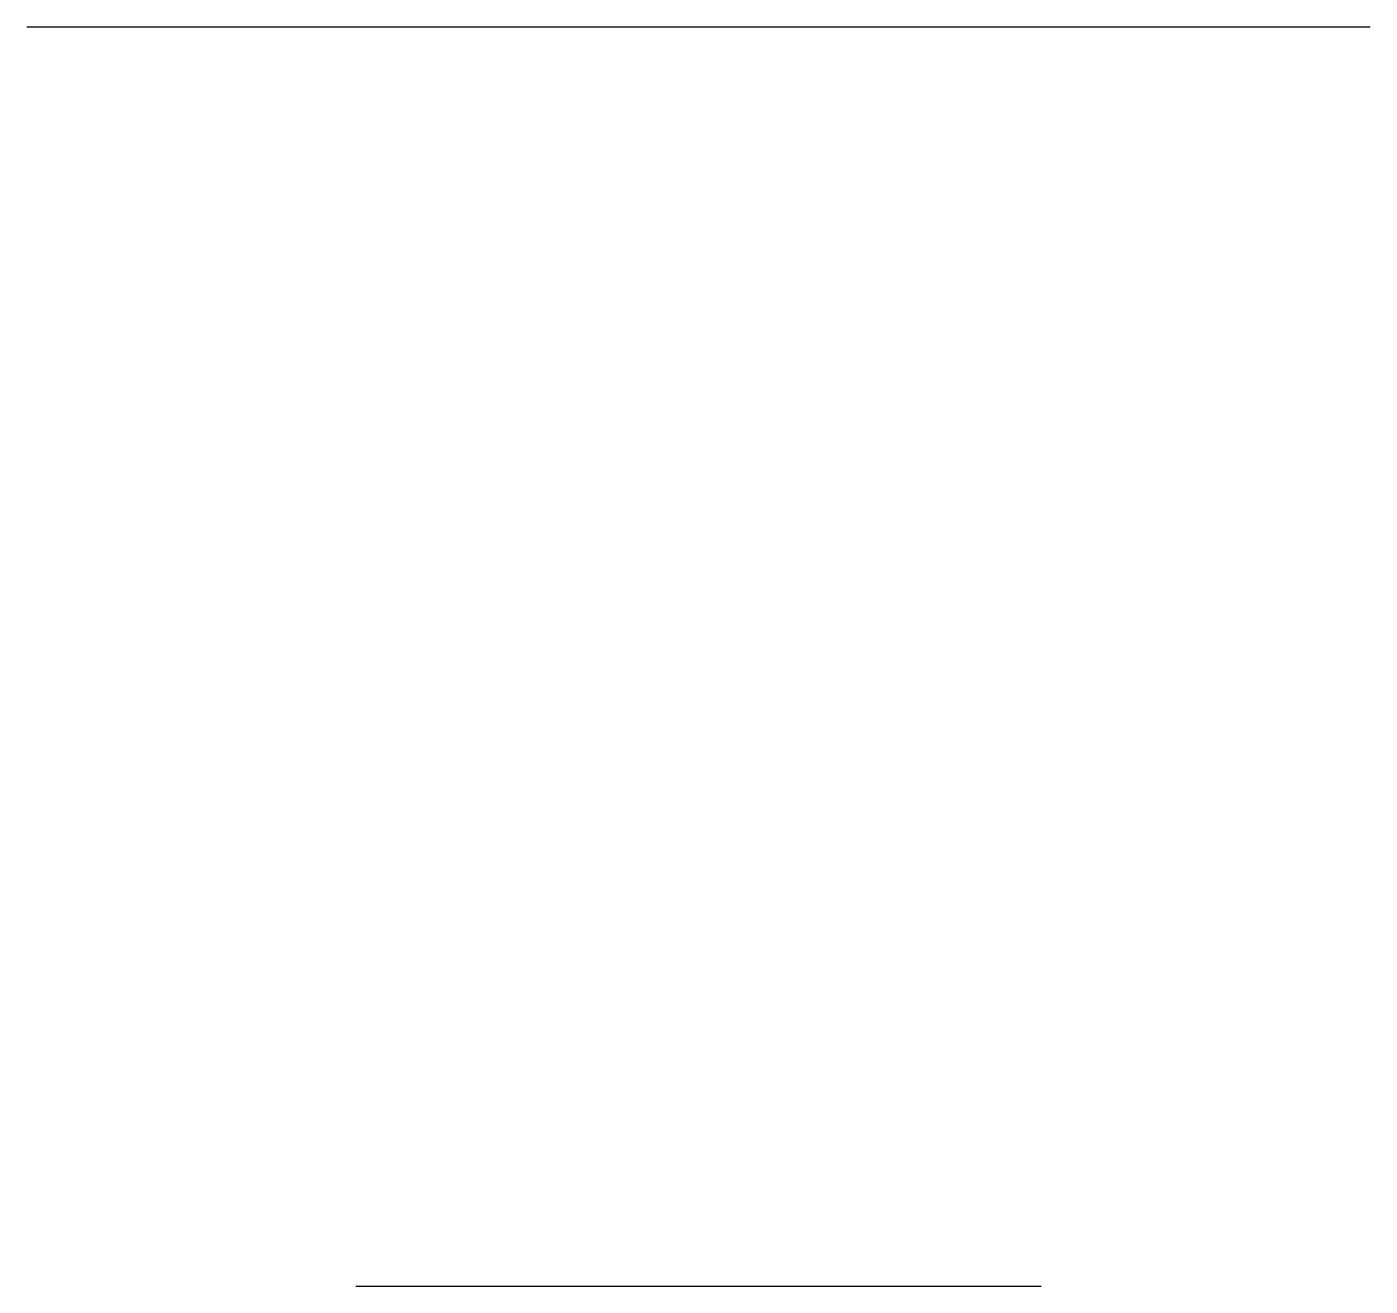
# Model space of a CAD drawing. Header units: millimetres. Extents: x 86.3 to 113.7, y 5.2 to 30.9.
import ezdxf

# ---------------------------------------------------------------- set-up
doc = ezdxf.new("R2010")
doc.units = ezdxf.units.MM

msp = doc.modelspace()

# ---------------------------------------------------------------- linework, layer by layer
for p, q in [((86.282, 30.875), (113.718, 30.875)), ((93, 5.157), (107, 5.157))]:
    msp.add_line(p, q)

doc.saveas('drawing.dxf')
